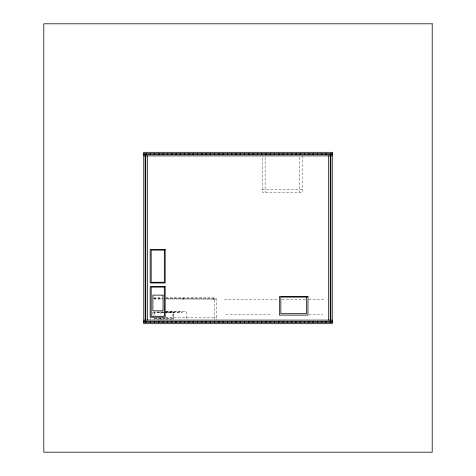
<?xml version="1.0" encoding="UTF-8"?>
<svg xmlns="http://www.w3.org/2000/svg" width="476" height="476" viewBox="0 0 476 476"><rect width="100%" height="100%" fill="white"/><g stroke="black" fill="none" stroke-linecap="round" stroke-linejoin="round"><path stroke-width="0.36" stroke-dasharray="2.38 1.78" d="M262.276 189.448L302.26 189.448M153.32 297.548L162.227 297.548M165.94 297.548L213.438 297.548M153.802 298.69L162.673 298.69M166.368 298.69L216.58 298.69L216.58 319.682M153.843 298.761L162.703 298.761M165.66 298.761L215.866 299.047L165.66 299.047M153.843 299.047L162.703 299.047M214.438 299.261L213.581 299.261L213.581 298.404L214.438 298.404L214.438 319.372M224.434 299.404L278.484 299.404M282.191 299.404L305.884 299.404M308.847 299.404L324.394 299.404M165.172 311.399L182.308 311.399L182.308 312.256L165.172 312.256M166.029 311.542L186.592 311.542L186.592 319.396M163.375 311.97L153.748 311.97L153.748 315.54M166.338 311.97L173.74 311.97L173.74 319.11L153.748 319.11M163.744 312.399L154.176 312.399L154.176 315.189M164.482 312.399L181.88 312.399M163.762 312.684L154.605 312.684L154.605 315.54M165.886 312.827L172.883 312.827L172.883 318.111L165.886 318.111M225.862 314.826L270.13 314.826M308.948 314.826L322.966 314.826M165.672 317.682L216.58 317.682M154.605 318.396L165.172 318.396M154.176 318.682L173.312 318.682L173.312 312.399M302.26 155.89L302.26 192.304L262.276 192.304L262.276 155.89M299.404 157.377L299.404 192.304M265.132 157.377L265.132 192.304M160.888 311.542L160.888 315.112M160.888 317.968L160.888 320.11M152.32 311.982L152.32 315.677M150.178 318.349L150.178 319.682M183.879 298.404L183.022 298.404L183.022 299.261L183.879 299.261L183.879 298.404"/><path stroke-width="0.71" d="M143.752 153.748L332.248 153.748M143.752 154.319L332.248 154.319M143.752 155.89L332.248 155.89M143.752 320.11L332.248 320.11M143.752 321.681L332.248 321.681M143.752 322.252L332.248 322.252M330.82 154.319L330.82 321.681M330.249 154.319L330.249 321.681M328.678 155.89L328.678 320.11M147.322 155.89L147.322 320.11M145.751 154.319L145.751 321.681M145.18 154.319L145.18 321.681M432.208 23.8L43.792 23.8L43.792 452.2L432.208 452.2L432.208 23.8M332.248 152.32L143.752 152.32L143.752 323.68L332.248 323.68L332.248 152.32M146.209 153.921L145.894 154.236L146.209 153.921M150.493 153.921L150.178 154.236L150.493 153.921M154.777 153.921L154.462 154.236L154.777 153.921M159.061 153.921L158.746 154.236L159.061 153.921M163.345 153.921L163.03 154.236L163.345 153.921M167.629 153.921L167.314 154.236L167.629 153.921M171.913 153.921L171.598 154.236L171.913 153.921M176.197 153.921L175.882 154.236L176.197 153.921M180.481 153.921L180.166 154.236L180.481 153.921M184.765 153.921L184.45 154.236L184.765 153.921M189.049 153.921L188.734 154.236L189.049 153.921M193.333 153.921L193.018 154.236L193.333 153.921M197.617 153.921L197.302 154.236L197.617 153.921M201.901 153.921L201.586 154.236L201.901 153.921M206.185 153.921L205.87 154.236L206.185 153.921M210.469 153.921L210.154 154.236L210.469 153.921M214.753 153.921L214.438 154.236L214.753 153.921M219.037 153.921L218.722 154.236L219.037 153.921M223.321 153.921L223.006 154.236L223.321 153.921M227.605 153.921L227.29 154.236L227.605 153.921M231.889 153.921L231.574 154.236L231.889 153.921M236.173 153.921L235.858 154.236L236.173 153.921M240.457 153.921L240.142 154.236L240.457 153.921M244.741 153.921L244.426 154.236L244.741 153.921M249.025 153.921L248.71 154.236L249.025 153.921M253.309 153.921L252.994 154.236L253.309 153.921M257.593 153.921L257.278 154.236L257.593 153.921M261.877 153.921L261.562 154.236L261.877 153.921M266.161 153.921L265.846 154.236L266.161 153.921M270.445 153.921L270.13 154.236L270.445 153.921M274.729 153.921L274.414 154.236L274.729 153.921M279.013 153.921L278.698 154.236L279.013 153.921M283.297 153.921L282.982 154.236L283.297 153.921M287.581 153.921L287.266 154.236L287.581 153.921M291.865 153.921L291.55 154.236L291.865 153.921M296.149 153.921L295.834 154.236L296.149 153.921M300.433 153.921L300.118 154.236L300.433 153.921M304.717 153.921L304.402 154.236L304.717 153.921M309.001 153.921L308.686 154.236L309.001 153.921M313.285 153.921L312.97 154.236L313.285 153.921M317.569 153.921L317.254 154.236L317.569 153.921M321.853 153.921L321.538 154.236L321.853 153.921M326.137 153.921L325.822 154.236L326.137 153.921M330.421 153.921L330.106 154.236L330.421 153.921M145.668 158.431L145.353 158.746L145.668 158.431M330.647 158.431L330.332 158.746L330.647 158.431M145.668 162.715L145.353 163.03L145.668 162.715M330.647 162.715L330.332 163.03L330.647 162.715M145.668 166.999L145.353 167.314L145.668 166.999M330.647 166.999L330.332 167.314L330.647 166.999M145.668 171.283L145.353 171.598L145.668 171.283M330.647 171.283L330.332 171.598L330.647 171.283M145.668 175.567L145.353 175.882L145.668 175.567M330.647 175.567L330.332 175.882L330.647 175.567M145.668 179.851L145.353 180.166L145.668 179.851M330.647 179.851L330.332 180.166L330.647 179.851M145.668 184.135L145.353 184.45L145.668 184.135M330.647 184.135L330.332 184.45L330.647 184.135M145.668 188.419L145.353 188.734L145.668 188.419M330.647 188.419L330.332 188.734L330.647 188.419M145.668 192.703L145.353 193.018L145.668 192.703M330.647 192.703L330.332 193.018L330.647 192.703M145.668 196.987L145.353 197.302L145.668 196.987M330.647 196.987L330.332 197.302L330.647 196.987M145.668 201.271L145.353 201.586L145.668 201.271M330.647 201.271L330.332 201.586L330.647 201.271M145.668 205.555L145.353 205.87L145.668 205.555M330.647 205.555L330.332 205.87L330.647 205.555M145.668 209.839L145.353 210.154L145.668 209.839M330.647 209.839L330.332 210.154L330.647 209.839M145.668 214.123L145.353 214.438L145.668 214.123M330.647 214.123L330.332 214.438L330.647 214.123M145.668 218.407L145.353 218.722L145.668 218.407M330.647 218.407L330.332 218.722L330.647 218.407M145.668 222.691L145.353 223.006L145.668 222.691M330.647 222.691L330.332 223.006L330.647 222.691M145.668 226.975L145.353 227.29L145.668 226.975M330.647 226.975L330.332 227.29L330.647 226.975M145.668 231.259L145.353 231.574L145.668 231.259M330.647 231.259L330.332 231.574L330.647 231.259M145.668 235.543L145.353 235.858L145.668 235.543M330.647 235.543L330.332 235.858L330.647 235.543M145.668 239.827L145.353 240.142L145.668 239.827M330.647 239.827L330.332 240.142L330.647 239.827M145.668 244.111L145.353 244.426L145.668 244.111M330.647 244.111L330.332 244.426L330.647 244.111M145.668 248.395L145.353 248.71L145.668 248.395M330.647 248.395L330.332 248.71L330.647 248.395M165.172 249.424L150.178 249.424L150.178 282.982L165.172 282.982L165.172 249.424M164.315 250.138L151.178 250.138L151.178 282.268L164.315 282.268L164.315 250.138M145.668 252.679L145.353 252.994L145.668 252.679M330.647 252.679L330.332 252.994L330.647 252.679M145.668 256.963L145.353 257.278L145.668 256.963M330.647 256.963L330.332 257.278L330.647 256.963M145.668 261.247L145.353 261.562L145.668 261.247M330.647 261.247L330.332 261.562L330.647 261.247M145.668 265.531L145.353 265.846L145.668 265.531M330.647 265.531L330.332 265.846L330.647 265.531M145.668 269.815L145.353 270.13L145.668 269.815M330.647 269.815L330.332 270.13L330.647 269.815M145.668 274.099L145.353 274.414L145.668 274.099M330.647 274.099L330.332 274.414L330.647 274.099M145.668 278.383L145.353 278.698L145.668 278.383M330.647 278.383L330.332 278.698L330.647 278.383M145.668 282.667L145.353 282.982L145.668 282.667M330.647 282.667L330.332 282.982L330.647 282.667M165.172 286.552L150.178 286.552L150.178 317.254L165.172 317.254L165.172 286.552M145.668 286.951L145.353 287.266L145.668 286.951M330.647 286.951L330.332 287.266L330.647 286.951M164.315 287.123L151.178 287.123L151.178 316.254L164.315 316.254L164.315 287.123M145.668 291.235L145.353 291.55L145.668 291.235M330.647 291.235L330.332 291.55L330.647 291.235M163.03 295.12L152.891 295.12L152.891 310.828L163.03 310.828L163.03 295.12M145.668 295.519L145.353 295.834L145.668 295.519M330.647 295.519L330.332 295.834L330.647 295.519M307.972 296.548L279.412 296.548L279.412 315.112L307.972 315.112L307.972 296.548M306.544 297.119L280.84 297.119L280.84 313.684L306.544 313.684L306.544 297.119M145.668 299.803L145.353 300.118L145.668 299.803M330.647 299.803L330.332 300.118L330.647 299.803M145.668 304.087L145.353 304.402L145.668 304.087M330.647 304.087L330.332 304.402L330.647 304.087M145.668 308.371L145.353 308.686L145.668 308.371M330.647 308.371L330.332 308.686L330.647 308.371M145.668 312.655L145.353 312.97L145.668 312.655M330.647 312.655L330.332 312.97L330.647 312.655M145.668 316.939L145.353 317.254L145.668 316.939M330.647 316.939L330.332 317.254L330.647 316.939M146.209 321.764L145.894 322.079L146.209 321.764M150.493 321.764L150.178 322.079L150.493 321.764M154.777 321.764L154.462 322.079L154.777 321.764M159.061 321.764L158.746 322.079L159.061 321.764M163.345 321.764L163.03 322.079L163.345 321.764M167.629 321.764L167.314 322.079L167.629 321.764M171.913 321.764L171.598 322.079L171.913 321.764M176.197 321.764L175.882 322.079L176.197 321.764M180.481 321.764L180.166 322.079L180.481 321.764M184.765 321.764L184.45 322.079L184.765 321.764M189.049 321.764L188.734 322.079L189.049 321.764M193.333 321.764L193.018 322.079L193.333 321.764M197.617 321.764L197.302 322.079L197.617 321.764M201.901 321.764L201.586 322.079L201.901 321.764M206.185 321.764L205.87 322.079L206.185 321.764M210.469 321.764L210.154 322.079L210.469 321.764M214.753 321.764L214.438 322.079L214.753 321.764M219.037 321.764L218.722 322.079L219.037 321.764M223.321 321.764L223.006 322.079L223.321 321.764M227.605 321.764L227.29 322.079L227.605 321.764M231.889 321.764L231.574 322.079L231.889 321.764M236.173 321.764L235.858 322.079L236.173 321.764M240.457 321.764L240.142 322.079L240.457 321.764M244.741 321.764L244.426 322.079L244.741 321.764M249.025 321.764L248.71 322.079L249.025 321.764M253.309 321.764L252.994 322.079L253.309 321.764M257.593 321.764L257.278 322.079L257.593 321.764M261.877 321.764L261.562 322.079L261.877 321.764M266.161 321.764L265.846 322.079L266.161 321.764M270.445 321.764L270.13 322.079L270.445 321.764M274.729 321.764L274.414 322.079L274.729 321.764M279.013 321.764L278.698 322.079L279.013 321.764M283.297 321.764L282.982 322.079L283.297 321.764M287.581 321.764L287.266 322.079L287.581 321.764M291.865 321.764L291.55 322.079L291.865 321.764M296.149 321.764L295.834 322.079L296.149 321.764M300.433 321.764L300.118 322.079L300.433 321.764M304.717 321.764L304.402 322.079L304.717 321.764M309.001 321.764L308.686 322.079L309.001 321.764M313.285 321.764L312.97 322.079L313.285 321.764M317.569 321.764L317.254 322.079L317.569 321.764M321.853 321.764L321.538 322.079L321.853 321.764M326.137 321.764L325.822 322.079L326.137 321.764M330.421 321.764L330.106 322.079L330.421 321.764"/></g></svg>
